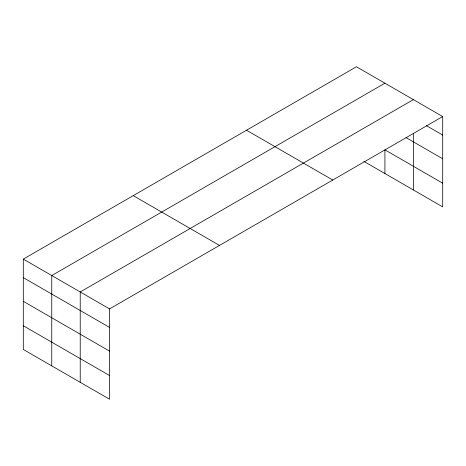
<?xml version="1.0" encoding="UTF-8"?>
<svg xmlns="http://www.w3.org/2000/svg" width="466" height="466" viewBox="0 0 466 466"><rect width="100%" height="100%" fill="white"/><g stroke="black" fill="none" stroke-linecap="round" stroke-linejoin="round"><path stroke-width="0.7" d="M413.377 133.224L413.377 189.965M23.3 259.108L109.545 308.9L109.545 399.24L23.3 349.448L23.3 259.108L356.455 66.76L442.7 116.552L442.7 206.892L363.876 161.387M384.916 83.193L51.761 275.54L51.761 365.88M413.377 99.625L80.222 291.966L80.222 382.306M109.545 308.9L442.7 116.552M426.477 125.709L442.7 135.076M405.95 137.557L442.7 158.772M442.7 183.196L384.916 149.831L384.916 173.533M246.514 130.235L332.759 180.027M133.241 195.633L219.486 245.425M23.3 277.625L109.545 327.417M23.3 301.327L109.545 351.119M23.3 325.746L109.545 375.538"/></g></svg>
